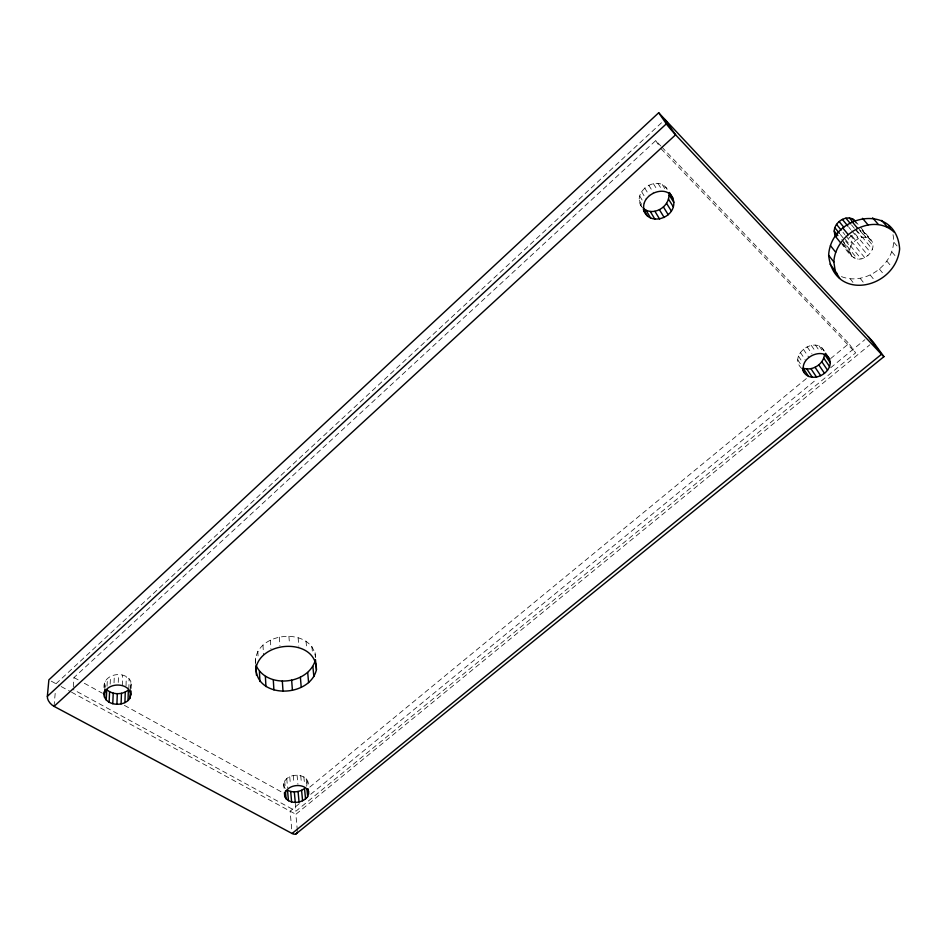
<?xml version="1.0" encoding="UTF-8"?>
<svg xmlns="http://www.w3.org/2000/svg" width="947" height="947" viewBox="0 0 947 947"><rect width="100%" height="100%" fill="white"/><g stroke="black" fill="none" stroke-linecap="round" stroke-linejoin="round"><path stroke-width="0.71" stroke-dasharray="4.74 3.55" d="M130.579 690.671L130.84 681.485C124.815 669.257 101.104 674.169 104.253 689.191M131.171 688.41L130.84 681.485M128.816 689.262L129.123 678.774M126.022 685.758L126.318 676.584M122.305 685.616L122.672 675.128M118.245 682.432L118.553 674.56M114.031 682.823L114.35 674.951M110.16 684.125L110.515 676.241M107.035 686.208L107.413 678.312M104.868 689.534L105.342 680.964M73.31 686.824L73.984 677.555L655.726 140.618L660.805 145.968M54.05 706.367L55.281 692.221M641.581 206.742C631.128 191.886 657.656 173.68 667.244 189.329M801.778 368.525C787.17 355.113 816.125 334.457 824.553 351.574M851.815 256.317C842.901 244.539 866.067 228.76 872.696 242.657C874.365 248.824 870.021 254.897 864.67 257.62C853.957 263.538 846.985 250.789 841.705 243.699M841.445 276.595C866.588 286.692 898.549 261.502 892.997 234.619M130.426 687.404L131.29 684.468M255.666 663.906C252.612 632.146 311.693 625.257 315.54 657.029M285.201 788.449L283.863 786.105C282.68 771.533 311.764 771.272 308.154 787.537M306.615 786.199L307.491 781.026M864.67 257.62L848.796 238.123L854.596 233.187L870.636 252.6M56.015 683.734L662.853 121.536M309.764 787.135L807.779 377.391M830.626 358.593L848.903 343.56L855.638 352.864L295.997 811.141L73.12 689.475M299.276 803.672L290.137 811.177L291.83 830.697M310.699 794.296L816.953 379.013M830.661 367.756L864.942 339.63M297.346 830.578L295.866 814.29L869.819 344.838M51.256 681.153L59.898 685.853M61.188 686.551L70.244 691.488M71.534 692.186L295.866 814.29M73.984 677.555L79.157 680.408M84.33 683.261L102.418 693.228M124.377 705.337L283.295 792.935M661.823 147.034L848.903 343.56M661.172 148.868L855.638 352.864M893.944 242.349L897.744 246.753M891.873 251.926L895.649 256.365M855.023 220.734L871.157 239.97M862.244 230.18L872.696 242.657M854.466 221.136L856.36 223.397M862.042 230.18L868.671 238.088M886.866 261.112L891.529 266.699M857.875 227.623L873.122 245.865M859.805 230.417L865.463 237.2M856.313 229.932L872.412 249.286M851.542 224.936L854.36 228.334M855.295 229.47L861.865 237.377M848.879 227.304L850.749 229.565M851.684 230.701L858.219 238.62M879.408 269.055L883.089 273.553M852.004 236.004L867.973 255.465M850.264 235.128L854.904 240.81M842.984 232.335L844.842 234.607M845.766 235.744L852.229 243.71M845.269 239.331L861.06 258.851M840.344 234.501L850.477 247.049M841.788 239.508L857.497 259.04M870.234 275.009L874.779 280.655M843.363 242.468L849.79 250.47M843.256 244.385L854.312 258.164M842.001 243.355L850.264 253.678M860.243 278.418L863.818 282.952M850.323 278.963L852.975 282.372M819.167 345.998L823.263 351.941M815.438 345.075L819.522 351.017M640.279 204.528L642.622 207.961M811.283 345.335L815.331 351.278M807.104 346.756L811.934 353.894M803.328 349.183L808.927 357.528M800.333 352.391L805.104 359.552M798.392 356.036L802.346 362.026M655.726 140.618L659.609 146.513M797.705 359.789L801.647 365.791M822.091 348.011L823.926 350.899M665.705 187.009L667.09 189.187M662.249 184.558L666.357 191.069M657.976 183.363L662.06 189.874M653.323 183.564L656.685 188.998M648.742 185.15L653.418 192.762M644.706 187.944L649.334 195.579M641.593 191.673L646.197 199.332M639.722 195.958L644.291 203.652M639.272 200.397L642.528 205.913M104.513 683.923L104.999 686.895M306.189 778.683L306.97 786.495M303.845 776.812L304.626 784.613M311.883 646.351L312.427 652.057M300.708 775.593L301.466 783.406M297.062 775.155L297.926 784.27M306.023 641.155L306.662 648.281M293.274 775.546L293.984 783.37M295.275 803.281L295.997 811.141M289.723 776.729L290.421 784.554M286.752 778.576L287.545 787.715M298.104 637.674L298.826 646.221M284.68 780.92L285.236 787.454M283.674 783.512L284.23 790.047M255.394 658.141L255.726 662.32M288.906 636.277L289.462 643.415M279.353 637.13L279.945 645.7M270.404 640.136L270.937 648.731M262.97 644.99L263.526 655.04M257.809 651.205L258.176 658.402M315.126 652.743L315.458 659.68"/><path stroke-width="1.42" d="M104.123 691.831C102.051 705.693 124.187 708.309 130.118 697.915L130.307 691.346M130.118 697.915L131.1 691.026M128.023 700.543L128.342 690.02C122.281 694.956 112.539 695.015 106.751 689.605L106.253 700.153M124.921 702.591L125.264 692.056M121.086 703.881L121.465 693.346M116.907 704.284L117.31 693.725M112.776 703.739L113.226 693.18M109.106 702.331L109.58 691.772M104.49 697.454L104.868 689.534M297.287 832.034A7.872 4.226 52.6 0 1 292.078 833.49L54.05 706.367A8.772 5.232 44.8 0 1 47.35 696.365L48.877 679.851L658.698 112.764L873.252 342.033L883.93 356.652L296.032 833.916M643.782 208.754C653.702 216.496 669.517 206.742 668.961 194.644L673.802 202.291C674.844 218.272 649.287 226.522 643.534 210.056M828.637 255.252C830.921 214.034 896.241 201.604 899.65 248.954C895.495 289.166 833.727 302.424 828.637 255.252L833.845 261.976L835.23 270.925L839.669 278.3M835.68 235.933C829.312 225.433 846.192 212.14 855.023 220.734M833.845 261.976C835.005 234.69 872.518 211.844 894.311 232.287M830.259 362.725C828.483 346.282 802.784 354.356 803.222 368.194C812.479 371.307 823.712 364.193 824.506 354.379L830.259 362.725C829.821 375.947 808.028 383.997 802.571 369.721M103.992 694.459C106.324 681.864 129.763 681.781 130.994 694.968M255.95 665.102C266.498 689.25 308.876 684.717 315.458 659.68L316.428 669.695C310.119 697.454 256.909 699.49 255.879 668.239C261.538 639.781 316.31 637.828 316.428 669.695M307.657 796.628L308.544 791.443C304.011 781.37 283.638 784.921 284.739 796.569C289.024 804.997 302.555 803.589 307.657 796.628L306.875 788.804M47.35 696.365L666.345 123.844L658.698 112.764M54.05 706.367L675.613 134.817L665.019 119.523M292.078 833.49L881.479 354.32L883.93 356.652M288.456 800.76L287.545 790.295C292.966 792.947 299.737 792.118 304.52 788.508L305.55 798.937M673.802 202.291C671.163 180.901 636.846 194.04 644.836 212.27M834.461 271.505L836.793 273.198M881.645 220.391L887.327 226.901M872.637 217.822L878.26 224.332M862.468 218.319L868.008 224.841M852.572 218.875L854.466 221.136M849.423 217.988L853.2 222.509M852.193 221.835L857.651 228.381M845.908 218.153L850.595 223.812M842.345 219.373L847.944 226.167M839.113 221.515L843.753 227.185M842.83 228.026L848.204 234.607M836.521 224.368L841.137 230.05M834.816 227.659L839.421 233.353M834.177 231.032L837.846 235.602M834.65 234.193L836.485 236.49M835.337 236.229L840.64 242.858M830.46 245.616L835.704 252.293M830.034 264.154L835.23 270.925M868.375 336.824L881.479 354.32L675.613 134.817A10.559 0.651 48.7 0 1 666.345 123.844M825.571 353.278L829.679 359.233M823.772 358.132L829.513 366.489M821.807 361.754L827.512 370.135M818.812 364.915L824.482 373.307M815.071 367.306L820.706 375.722M810.94 368.703L816.551 377.131M806.82 368.975L812.396 377.403M808.667 376.515L803.127 368.075L803.849 371.686M669.399 192.667L672.855 198.112M669.15 192.442L670.535 194.62M668.452 199.071L673.281 206.754M666.546 203.321L671.34 211.027M663.445 206.991L668.203 214.72M659.443 209.737L664.155 217.49M654.922 211.299L659.597 219.065M650.317 211.512L654.945 219.29M646.079 210.364L650.684 218.13M643.285 209.062L647.203 215.715M888.606 225.753L890.014 228.274M308.166 788.827L308.686 794.036M301.584 790.343L302.59 800.783M312.889 666.499L313.848 676.537M298.068 791.514L299.051 801.955M294.304 791.905L295.263 802.358M307.704 672.548L308.604 682.598M290.693 791.491L291.617 801.943M300.388 677.247L301.229 687.333M285.414 791.065L286.089 798.913M284.408 792.651L284.739 796.569M291.652 680.171L292.422 690.268M282.324 681.035L283.011 691.156M273.281 679.757L273.908 689.889M265.385 676.454L265.941 686.587M259.407 671.399L259.928 681.532M256.021 666.546L256.448 675.223"/></g></svg>
